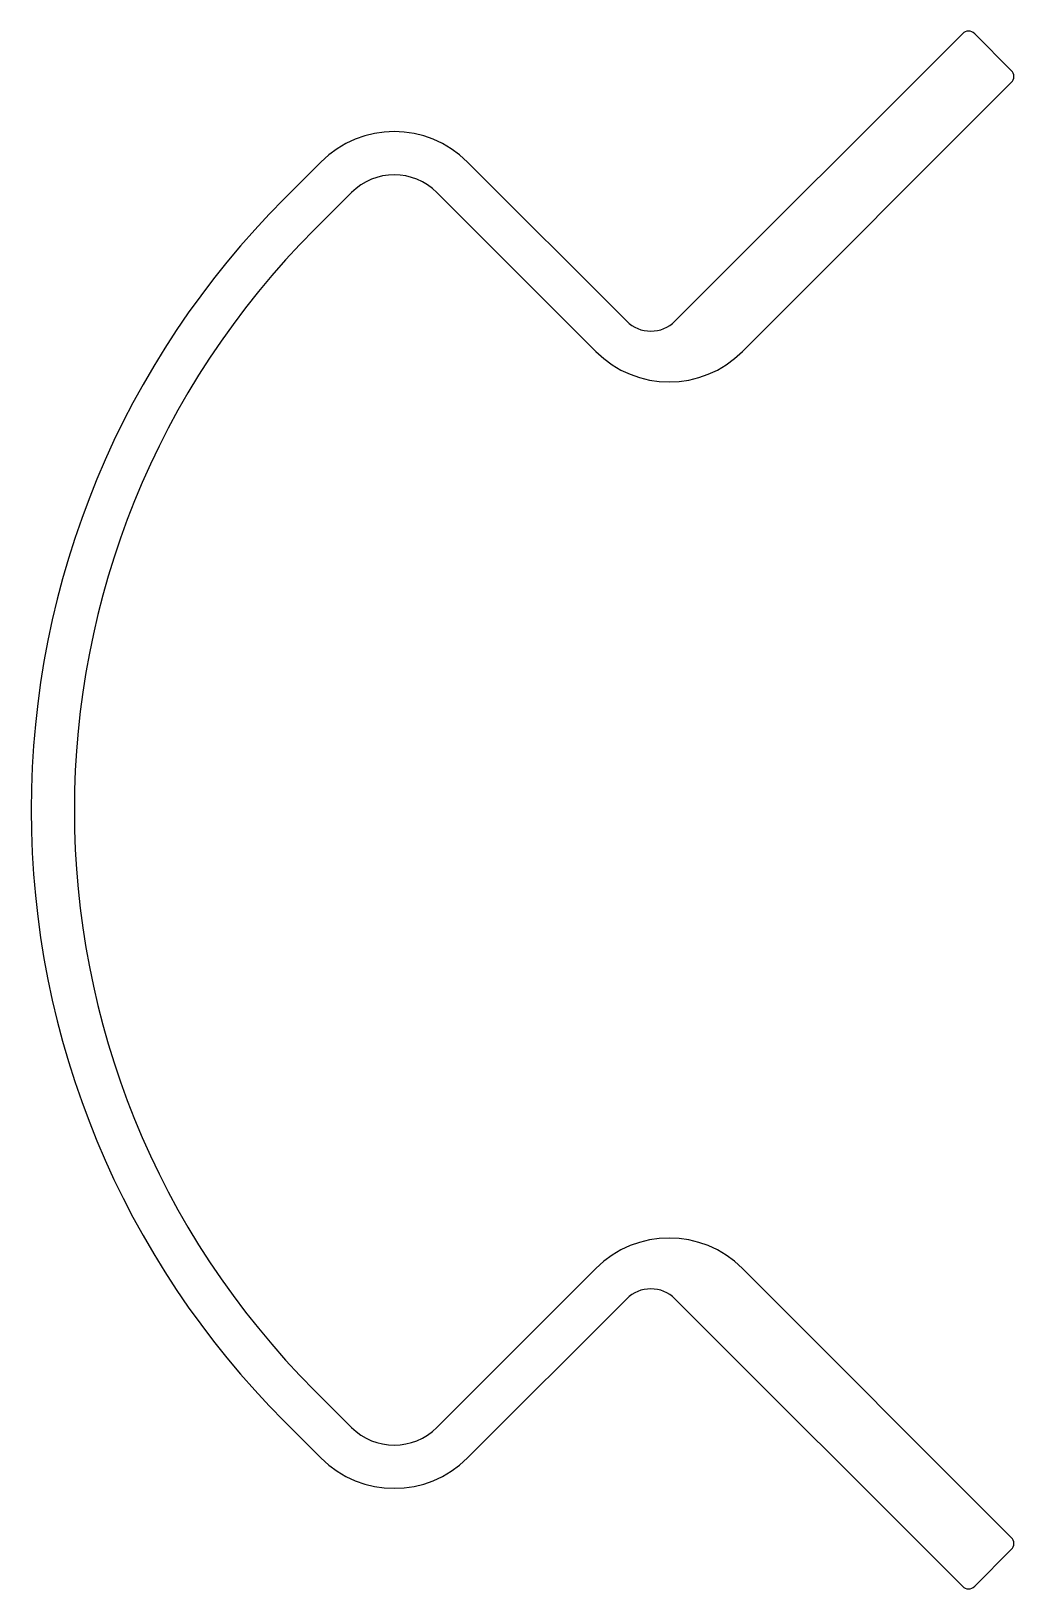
# Model space of a CAD drawing. Extents: x 7.3 to 64.1, y 9.2 to 99.3.
import ezdxf

# ---------------------------------------------------------------- set-up
doc = ezdxf.new("R2010")
doc.units = 0
doc.layers.get('0').update_dxf_attribs({"linetype": 'CONTINUOUS'})

msp = doc.modelspace()

# ---------------------------------------------------------------- linework, layer by layer
for p, q in [((61.159, 99.161), (44.542, 82.544)), ((63.987, 97.04), (61.866, 99.161)), ((48.431, 80.776), (63.987, 96.333)), ((24.035, 91.736), (21.914, 89.615)), ((41.713, 82.544), (32.521, 91.736)), ((23.682, 87.847), (25.803, 89.969)), ((30.753, 89.969), (39.945, 80.776)), ((39.945, 27.743), (30.753, 18.551)), ((63.987, 12.187), (48.431, 27.743)), ((32.521, 16.783), (41.713, 25.975)), ((44.542, 25.975), (61.159, 9.358)), ((25.803, 18.551), (23.682, 20.672)), ((21.914, 18.904), (24.035, 16.783)), ((61.866, 9.358), (63.987, 11.48))]:
    msp.add_line(p, q)
for centre, radius, start, end in [((61.512, 98.807), 0.5, 45, 135), ((63.633, 96.686), 0.5, 315, 45), ((28.278, 87.494), 6, 45, 135), ((28.278, 87.494), 3.5, 45, 135), ((57.269, 54.26), 50, 134.99994, 225), ((57.269, 54.26), 47.5, 135, 225), ((43.127, 83.958), 2, 225, 315), ((44.188, 85.019), 6, 225, 315), ((44.188, 23.501), 6, 45, 135), ((43.127, 24.561), 2, 45, 135), ((28.278, 21.026), 3.5, 225, 315), ((28.278, 21.026), 6, 225, 315), ((63.633, 11.833), 0.5, 315, 45), ((61.512, 9.712), 0.5, 225, 315)]:
    msp.add_arc(centre, radius, start, end)

doc.saveas('drawing.dxf')
